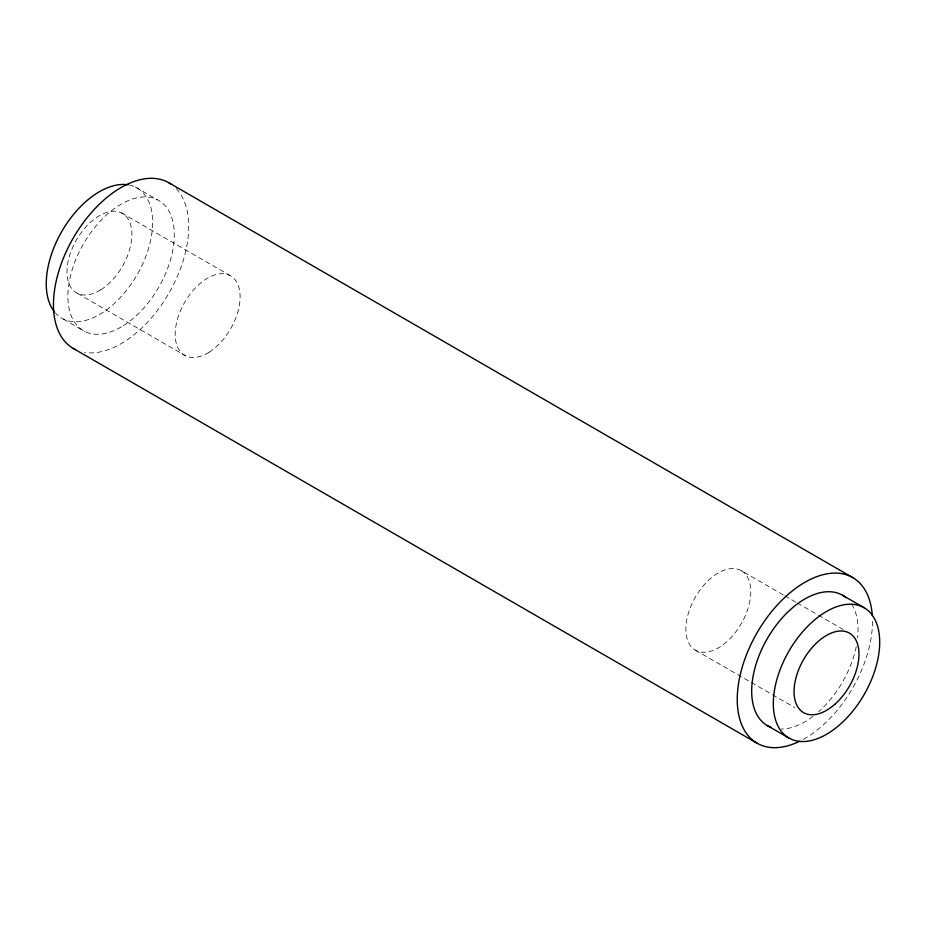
<?xml version="1.0" encoding="UTF-8"?>
<svg xmlns="http://www.w3.org/2000/svg" width="926" height="926" viewBox="0 0 926 926"><rect width="100%" height="100%" fill="white"/><g stroke="black" fill="none" stroke-linecap="round" stroke-linejoin="round"><path stroke-width="0.69" stroke-dasharray="4.63 3.47" d="M135.439 187.11L157.073 199.599M121.41 212.841L229.602 275.3M741.263 570.659A45.906 26.507 -60 0 1 726.713 641.776A45.906 26.507 -60 0 1 686.965 618.823A45.906 26.507 -60 0 1 741.263 570.659L783.546 595.071M784.797 595.8L795.99 602.259M797.228 602.976L817.126 614.459M818.364 615.177L843.239 629.541M77.483 293.392L185.675 355.862M695.368 650.168L750.083 681.768M751.322 682.485L794.855 707.614M63.454 319.123L85.088 331.612M872.489 621.346A95.633 55.213 -60 0 1 802.356 739.862M176.171 188.522A95.633 55.213 -60 0 1 170.025 291.239A95.633 55.213 -60 0 1 84.544 352.412M851.688 604.203A75.226 43.429 -60 0 1 857.603 637.956M856.249 646.626A75.226 43.429 -60 0 1 818.63 711.77M812.97 716.423A75.226 43.429 -60 0 1 780.977 729.063M129.374 185.061A75.226 43.429 -60 0 1 137.071 274.814A75.226 43.429 -60 0 1 55.491 313.092M100.818 289.769A45.906 26.507 -60 0 0 126.85 217.205A45.906 26.507 -60 0 0 70.677 252.37A45.906 26.507 -60 0 0 100.818 289.769M209.01 352.239A45.906 26.507 -60 0 0 235.042 279.675A45.906 26.507 -60 0 0 178.868 314.84A45.906 26.507 -60 0 0 209.01 352.239M123.332 325.686A75.226 43.429 -60 0 0 165.986 206.753A75.226 43.429 -60 0 0 73.941 264.396A75.226 43.429 -60 0 0 123.332 325.686"/><path stroke-width="1.39" d="M168.902 182.792L852.684 577.569M842.486 595.244L864.12 607.734A75.226 43.429 -60 0 1 840.276 724.259A75.226 43.429 -60 0 1 775.131 686.652A75.226 43.429 -60 0 1 864.12 607.734M767.26 725.533L788.894 738.034M73.27 348.431L757.051 743.208M799.832 741.159A95.633 55.213 -60 0 1 737.27 697.475A95.633 55.213 -60 0 1 803.189 583.299A95.633 55.213 -60 0 1 872.304 615.64M75.585 349.646A95.633 55.213 -60 0 1 73.27 238.005A95.633 55.213 -60 0 1 171.102 184.193M771.115 727.35A75.226 43.429 -60 0 1 767.26 638.674A75.226 43.429 -60 0 1 845.982 597.675M54.541 311.969A75.226 43.429 -60 0 1 61.88 231.315A75.226 43.429 -60 0 1 128.077 184.818M834.905 704.235A45.906 26.507 -60 0 0 849.455 633.129A45.906 26.507 -60 0 0 795.156 681.281A45.906 26.507 -60 0 0 834.905 704.235"/></g></svg>
